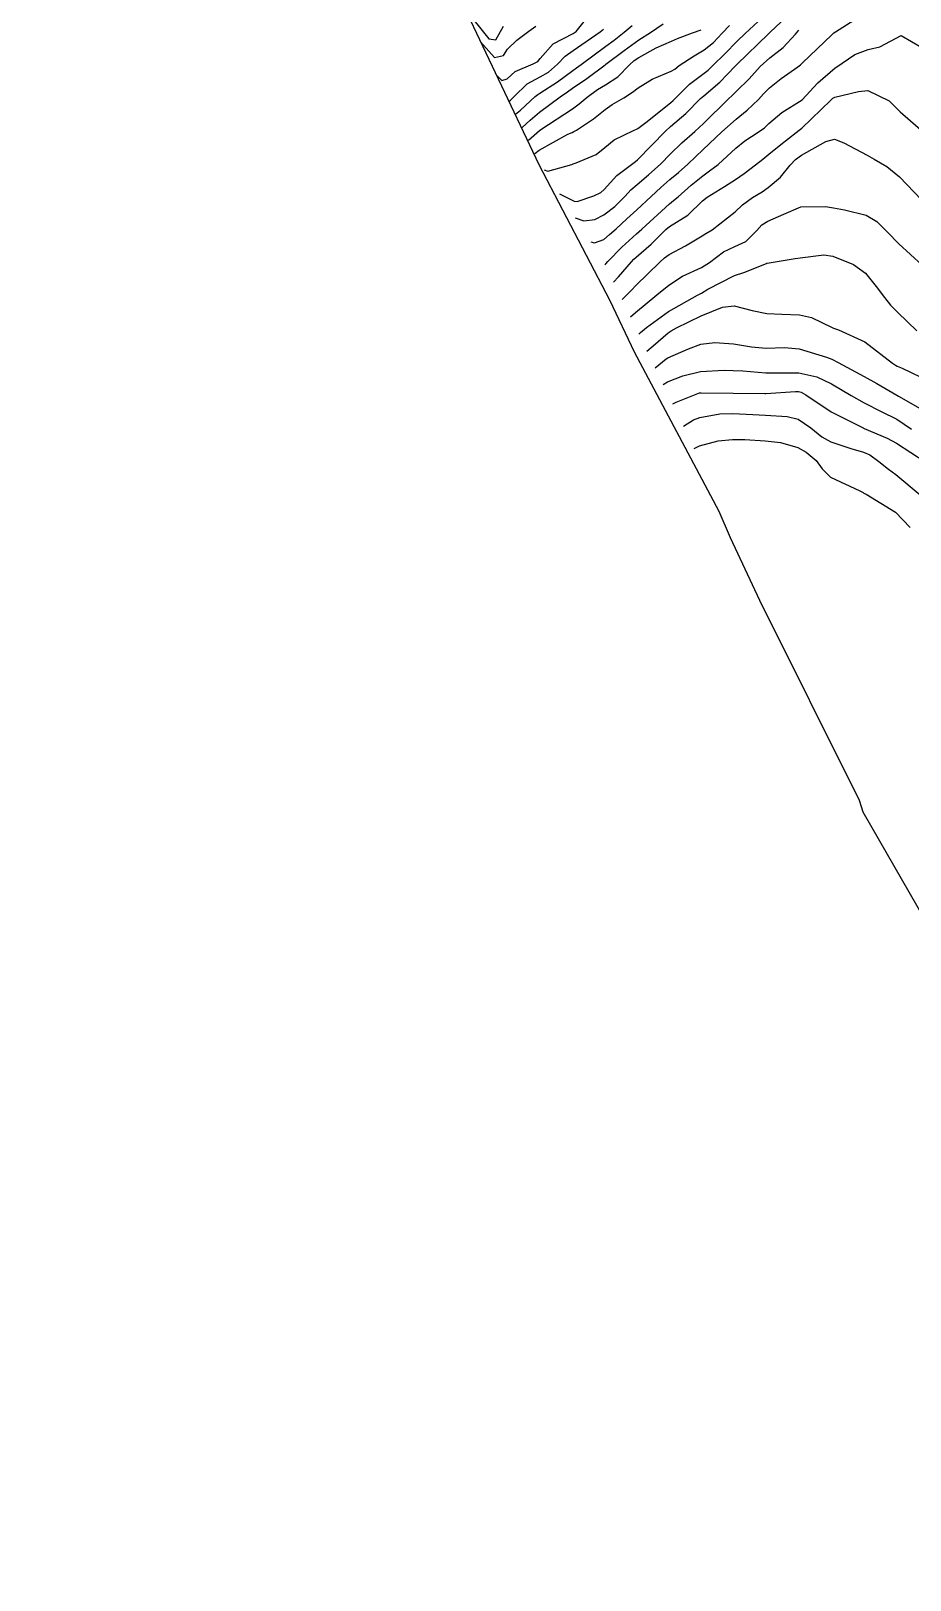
# Model space of a CAD drawing. Header units: metres. Extents: x 307586 to 320046, y 7427249 to 7434250.
# Drawn here: x 318013.9 to 318067.5, y 7430289 to 7430383.5 of the extents above; entities that cross this region are included whole.
import ezdxf

# ---------------------------------------------------------------- set-up
doc = ezdxf.new("R2010")
doc.units = ezdxf.units.M
doc.header["$MEASUREMENT"] = 0
for name, color, linetype in [('Area', 45, 'Continuous'), ('Curvas de Nivel 1m', 11, 'Continuous'), ('Curvas de Nivel 5m', 15, 'Continuous')]:
    doc.layers.add(name, color=color, linetype=linetype)

msp = doc.modelspace()

# ---------------------------------------------------------------- linework, layer by layer
at = {"layer": 'Area'}
msp.add_polyline3d([(318091.663, 7430282.581, 815.551), (318085.875, 7430294.442, 822.141), (318083.292, 7430299.86, 815.621), (318080.303, 7430306.478, 817.081), (318075.129, 7430315.846, 815.631), (318070.561, 7430324.839, 816.491), (318068.963, 7430328.415, 816.551), (318064.654, 7430335.866, 819.631), (318064.44, 7430336.596, 819.971), (318058.355, 7430348.792, 824.651), (318056.578, 7430352.611, 825.301), (318055.871, 7430354.215, 823.221), (318050.723, 7430363.944, 810.371), (318049.234, 7430367.082, 807.911), (318044.906, 7430375.379, 800.991), (318039.568, 7430386.624, 790.071), (318039.525, 7430386.993, 789.671), (318035.499, 7430394.091, 789.711), (318032.061, 7430401.198, 789.911), (318023.61, 7430417.269, 790.081), (318020.416, 7430424.081, 790.081), (318013.895, 7430437.389, 790.061)], dxfattribs=at)
at = {"layer": 'Curvas de Nivel 1m', "flags": 128}
for points, elevation in [([(318040.343, 7430384.91), (318041.817, 7430383.054), (318042.264, 7430382.995), (318042.714, 7430383.827)], 793), ([(318043.853, 7430377.66), (318044.348, 7430378.107), (318044.924, 7430378.589), (318046.174, 7430379.511), (318046.622, 7430379.821), (318046.941, 7430380.042), (318047.806, 7430380.641), (318048.922, 7430381.481), (318048.963, 7430381.512), (318050.082, 7430382.358), (318050.978, 7430382.999), (318051.688, 7430383.449), (318052.458, 7430383.971)], 798), ([(318045.193, 7430375.06), (318045.427, 7430374.98), (318046.891, 7430375.395), (318046.964, 7430375.427), (318047.148, 7430375.497), (318048.374, 7430376.009), (318048.902, 7430376.427), (318049.475, 7430376.907), (318050.657, 7430377.463), (318050.833, 7430377.541), (318050.914, 7430377.587), (318051.488, 7430378.021), (318052.93, 7430379.177), (318053.064, 7430379.296), (318053.193, 7430379.427), (318054.061, 7430380.304), (318054.956, 7430380.955), (318055.211, 7430381.155), (318055.471, 7430381.405), (318056.217, 7430382.151), (318056.978, 7430382.927), (318057.456, 7430383.383), (318058.25, 7430384.115)], 801), ([(318046.143, 7430373.6), (318047.03, 7430373.156), (318047.219, 7430373.137), (318048.229, 7430373.486), (318048.668, 7430373.68), (318048.869, 7430373.866), (318049.642, 7430374.712), (318050.617, 7430375.463), (318050.782, 7430375.573), (318050.895, 7430375.674), (318052.612, 7430377.435), (318052.916, 7430377.708), (318053.84, 7430378.504), (318054.745, 7430379.412), (318054.84, 7430379.506), (318054.935, 7430379.581), (318055.921, 7430380.423), (318056.856, 7430381.391), (318056.907, 7430381.447), (318056.964, 7430381.502), (318058.882, 7430383.362), (318058.935, 7430383.409), (318058.984, 7430383.457), (318059.966, 7430384.382)], 802), ([(318048.043, 7430370.67), (318048.268, 7430370.603), (318048.833, 7430370.81), (318049.198, 7430371.116), (318049.587, 7430371.473), (318050.245, 7430372.07), (318050.855, 7430372.635), (318051.728, 7430373.447), (318052.327, 7430373.983), (318052.878, 7430374.468), (318053.398, 7430374.912), (318053.964, 7430375.419), (318054.442, 7430375.87), (318054.902, 7430376.299), (318056.051, 7430377.393), (318056.921, 7430378.164), (318057.586, 7430378.714), (318058.271, 7430379.367), (318058.591, 7430379.713), (318058.943, 7430380.063), (318059.667, 7430380.638), (318060.67, 7430381.343), (318060.837, 7430381.468), (318060.965, 7430381.586), (318062.756, 7430383.313), (318062.876, 7430383.42), (318062.986, 7430383.493), (318064.087, 7430384.209)], 804), ([(318041.323, 7430382.87), (318042.179, 7430381.918), (318042.726, 7430382.039), (318042.972, 7430382.422), (318043.538, 7430382.984), (318044.277, 7430383.537), (318044.691, 7430383.829)], 794), ([(318043.073, 7430379.26), (318043.152, 7430379.326), (318043.372, 7430379.546), (318044.175, 7430380.307), (318044.951, 7430380.732), (318045.459, 7430381.019), (318046.01, 7430381.52), (318046.485, 7430381.997), (318046.971, 7430382.338), (318048.625, 7430383.485), (318048.821, 7430383.647)], 796), ([(318043.463, 7430378.46), (318043.751, 7430378.715), (318044.656, 7430379.533), (318044.807, 7430379.659), (318044.936, 7430379.742), (318046.023, 7430380.437), (318046.957, 7430381.135), (318047.172, 7430381.294), (318047.457, 7430381.503), (318048.974, 7430382.607), (318049.474, 7430382.979), (318050.091, 7430383.469), (318050.58, 7430383.873)], 797), ([(318044.243, 7430376.87), (318044.912, 7430377.458), (318045.008, 7430377.529), (318046.926, 7430378.788), (318047.339, 7430379.085), (318047.829, 7430379.491), (318048.463, 7430379.964), (318048.945, 7430380.253), (318049.692, 7430380.732), (318050.402, 7430381.466), (318050.689, 7430381.74), (318050.968, 7430381.928), (318052.03, 7430382.501), (318052.978, 7430382.919), (318053.334, 7430383.071), (318054.257, 7430383.417), (318054.79, 7430383.608)], 799), ([(318047.093, 7430372.13), (318047.615, 7430371.95), (318048.293, 7430372.041), (318048.851, 7430372.322), (318049.506, 7430372.824), (318050.137, 7430373.467), (318050.491, 7430373.841), (318050.874, 7430374.166), (318051.578, 7430374.754), (318052.319, 7430375.439), (318052.899, 7430376.017), (318053.609, 7430376.72), (318054.394, 7430377.415), (318054.668, 7430377.66), (318054.918, 7430377.896), (318056.436, 7430379.387), (318056.691, 7430379.629), (318056.94, 7430379.86), (318057.71, 7430380.62), (318058.382, 7430381.369), (318058.968, 7430381.902), (318059.791, 7430382.536), (318060.541, 7430383.344), (318060.747, 7430383.582)], 803), ([(318049.433, 7430368.21), (318049.738, 7430368.537), (318050.532, 7430369.463), (318050.668, 7430369.609), (318050.817, 7430369.738), (318051.738, 7430370.538), (318052.616, 7430371.433), (318052.845, 7430371.612), (318053.96, 7430372.311), (318054.86, 7430373.166), (318055.147, 7430373.406), (318056.211, 7430374.052), (318056.879, 7430374.48), (318057.414, 7430374.845), (318058.09, 7430375.368), (318058.534, 7430375.726), (318058.899, 7430376.016), (318059.64, 7430376.618), (318060.573, 7430377.343), (318060.766, 7430377.49), (318060.916, 7430377.619), (318062.688, 7430379.314), (318062.813, 7430379.434), (318062.936, 7430379.5), (318064.382, 7430379.855), (318064.942, 7430379.914), (318066.243, 7430379.27), (318066.602, 7430378.938), (318066.926, 7430378.604), (318068.492, 7430377.244)], 806), ([(318049.953, 7430367.15), (318050.526, 7430367.733), (318050.798, 7430368.015), (318052.268, 7430369.438), (318052.549, 7430369.702), (318052.82, 7430369.906), (318053.824, 7430370.425), (318054.837, 7430371.033), (318055.067, 7430371.179), (318055.446, 7430371.401), (318056.854, 7430372.507), (318057.307, 7430372.927), (318057.907, 7430373.37), (318058.498, 7430373.734), (318058.872, 7430373.983), (318059.617, 7430374.617), (318060.214, 7430375.347), (318060.546, 7430375.693), (318060.899, 7430375.952), (318062.393, 7430376.803), (318062.909, 7430376.947), (318063.492, 7430376.719), (318064.9, 7430375.966), (318065.338, 7430375.724), (318066.105, 7430375.272), (318066.884, 7430374.633), (318068.217, 7430373.246)], 807), ([(318050.463, 7430366.09), (318050.782, 7430366.372), (318052.084, 7430367.441), (318052.799, 7430368.039), (318053.643, 7430368.583), (318054.81, 7430369.111), (318055.281, 7430369.403), (318056.153, 7430370.06), (318056.828, 7430370.381), (318057.506, 7430370.7), (318058.183, 7430371.367), (318058.49, 7430371.72), (318058.849, 7430371.938), (318059.833, 7430372.371), (318060.858, 7430372.812), (318062.373, 7430372.832), (318062.857, 7430372.741), (318063.528, 7430372.632), (318064.853, 7430372.301), (318065.49, 7430371.921), (318066.147, 7430371.27), (318066.832, 7430370.552), (318068.259, 7430369.246)], 808), ([(318050.973, 7430365.04), (318051.088, 7430365.135), (318051.455, 7430365.45), (318052.783, 7430366.413), (318054.554, 7430367.412), (318054.71, 7430367.494), (318054.794, 7430367.544), (318055.18, 7430367.788), (318056.805, 7430368.614), (318057.376, 7430368.805), (318058.768, 7430369.36), (318058.797, 7430369.376), (318058.813, 7430369.38), (318060.513, 7430369.647), (318060.818, 7430369.7), (318062.266, 7430369.873), (318062.82, 7430369.797), (318064.077, 7430369.297), (318064.808, 7430368.756), (318065.46, 7430367.941), (318065.957, 7430367.273), (318066.341, 7430366.819), (318066.784, 7430366.37), (318067.93, 7430365.248)], 809), ([(318051.973, 7430362.99), (318052.645, 7430363.531), (318052.745, 7430363.592), (318054.017, 7430364.154), (318054.758, 7430364.436), (318055.621, 7430364.536), (318056.759, 7430364.441), (318057.852, 7430364.273), (318058.755, 7430364.195), (318059.869, 7430364.236), (318060.755, 7430364.153), (318062.428, 7430363.635), (318062.746, 7430363.507), (318063.148, 7430363.306), (318064.735, 7430362.459), (318065.49, 7430362.038), (318066.723, 7430361.308), (318066.81, 7430361.259), (318068.712, 7430360.169)], 811), ([(318052.463, 7430361.96), (318052.73, 7430362.127), (318053.655, 7430362.499), (318054.736, 7430362.758), (318056.186, 7430362.837), (318056.737, 7430362.827), (318057.315, 7430362.796), (318058.736, 7430362.679), (318059.408, 7430362.681), (318060.736, 7430362.682), (318061.837, 7430362.427), (318062.73, 7430362.004), (318063.939, 7430361.298), (318064.716, 7430360.842), (318065.754, 7430360.319), (318066.709, 7430359.846), (318067.621, 7430359.251)], 812), ([(318053.043, 7430360.78), (318053.248, 7430360.892), (318054.574, 7430361.411), (318054.681, 7430361.453), (318054.723, 7430361.46), (318054.781, 7430361.467), (318056.724, 7430361.447), (318058.659, 7430361.425), (318058.724, 7430361.427), (318060.531, 7430361.536), (318060.725, 7430361.533), (318060.881, 7430361.494), (318061.169, 7430361.333), (318062.708, 7430360.307), (318064.657, 7430359.326), (318064.693, 7430359.306), (318064.732, 7430359.289), (318066.13, 7430358.704), (318066.69, 7430358.394), (318068.448, 7430357.242)], 813), ([(318053.703, 7430359.42), (318054.308, 7430359.805), (318054.701, 7430359.959), (318055.925, 7430360.172), (318056.705, 7430360.193), (318057.932, 7430360.141), (318058.704, 7430360.096), (318060.037, 7430360.012), (318060.701, 7430359.858), (318061.476, 7430359.328), (318062.137, 7430358.768), (318062.684, 7430358.464), (318063.907, 7430358.071), (318064.678, 7430357.841), (318065.068, 7430357.673), (318065.616, 7430357.276), (318066.2, 7430356.799), (318066.665, 7430356.482), (318068.142, 7430355.245)], 814)]:
    msp.add_lwpolyline(points, dxfattribs=dict(at, elevation=elevation))
at = {"layer": 'Curvas de Nivel 5m', "flags": 128}
for points, elevation in [([(318042.313, 7430380.83), (318042.627, 7430380.511), (318042.949, 7430380.626), (318043.439, 7430381.062), (318044.523, 7430381.534), (318044.817, 7430381.679), (318044.966, 7430381.865), (318045.749, 7430382.749), (318046.982, 7430383.382), (318047.15, 7430383.507), (318047.965, 7430384.529)], 795), ([(318044.633, 7430376.07), (318044.9, 7430376.272), (318046.645, 7430377.238), (318046.911, 7430377.347), (318047.014, 7430377.396), (318047.18, 7430377.497), (318048.222, 7430378.185), (318048.926, 7430378.748), (318049.342, 7430379.063), (318050.059, 7430379.469), (318050.598, 7430379.803), (318050.942, 7430380.062), (318051.798, 7430380.6), (318052.958, 7430381.085), (318053.169, 7430381.219), (318053.438, 7430381.425), (318054.361, 7430382.024), (318054.973, 7430382.387), (318055.539, 7430382.843), (318056.054, 7430383.399), (318056.512, 7430383.873)], 800), ([(318048.913, 7430369.28), (318048.96, 7430369.33), (318049.093, 7430369.477), (318049.947, 7430370.348), (318050.839, 7430371.166), (318050.993, 7430371.306), (318051.152, 7430371.455), (318052.858, 7430372.985), (318053.101, 7430373.187), (318053.374, 7430373.425), (318054.162, 7430374.129), (318054.882, 7430374.705), (318055.294, 7430374.997), (318055.815, 7430375.396), (318056.903, 7430376.389), (318057.448, 7430376.834), (318058.249, 7430377.367), (318058.639, 7430377.639), (318058.918, 7430377.896), (318059.702, 7430378.575), (318060.933, 7430379.34), (318061.892, 7430380.383), (318062.963, 7430381.284), (318063.001, 7430381.31), (318064.163, 7430382.106), (318064.974, 7430382.41), (318065.678, 7430382.581), (318066.983, 7430383.27), (318068.247, 7430382.523)], 805), ([(318051.473, 7430364.01), (318051.861, 7430364.338), (318052.768, 7430365.122), (318052.949, 7430365.25), (318053.286, 7430365.425), (318054.78, 7430366.157), (318056.092, 7430366.697), (318056.787, 7430366.767), (318057.889, 7430366.474), (318058.782, 7430366.305), (318059.697, 7430366.266), (318060.782, 7430366.229), (318061.516, 7430366.065), (318062.774, 7430365.44), (318062.863, 7430365.399), (318063.16, 7430365.306), (318064.762, 7430364.575), (318066.462, 7430363.264), (318066.627, 7430363.147), (318066.741, 7430363.092), (318067.041, 7430362.956), (318068.732, 7430362.152)], 810), ([(318054.353, 7430358.06), (318054.681, 7430358.231), (318055.813, 7430358.522), (318056.685, 7430358.622), (318057.438, 7430358.62), (318058.685, 7430358.53), (318059.612, 7430358.423), (318060.681, 7430358.133), (318061.192, 7430357.846), (318061.8, 7430357.323), (318062.166, 7430356.816), (318062.663, 7430356.307), (318064.46, 7430355.487), (318064.654, 7430355.371), (318064.708, 7430355.343), (318064.842, 7430355.287), (318066.637, 7430354.177), (318067.527, 7430353.251)], 815)]:
    msp.add_lwpolyline(points, dxfattribs=dict(at, elevation=elevation))

doc.saveas('drawing.dxf')
